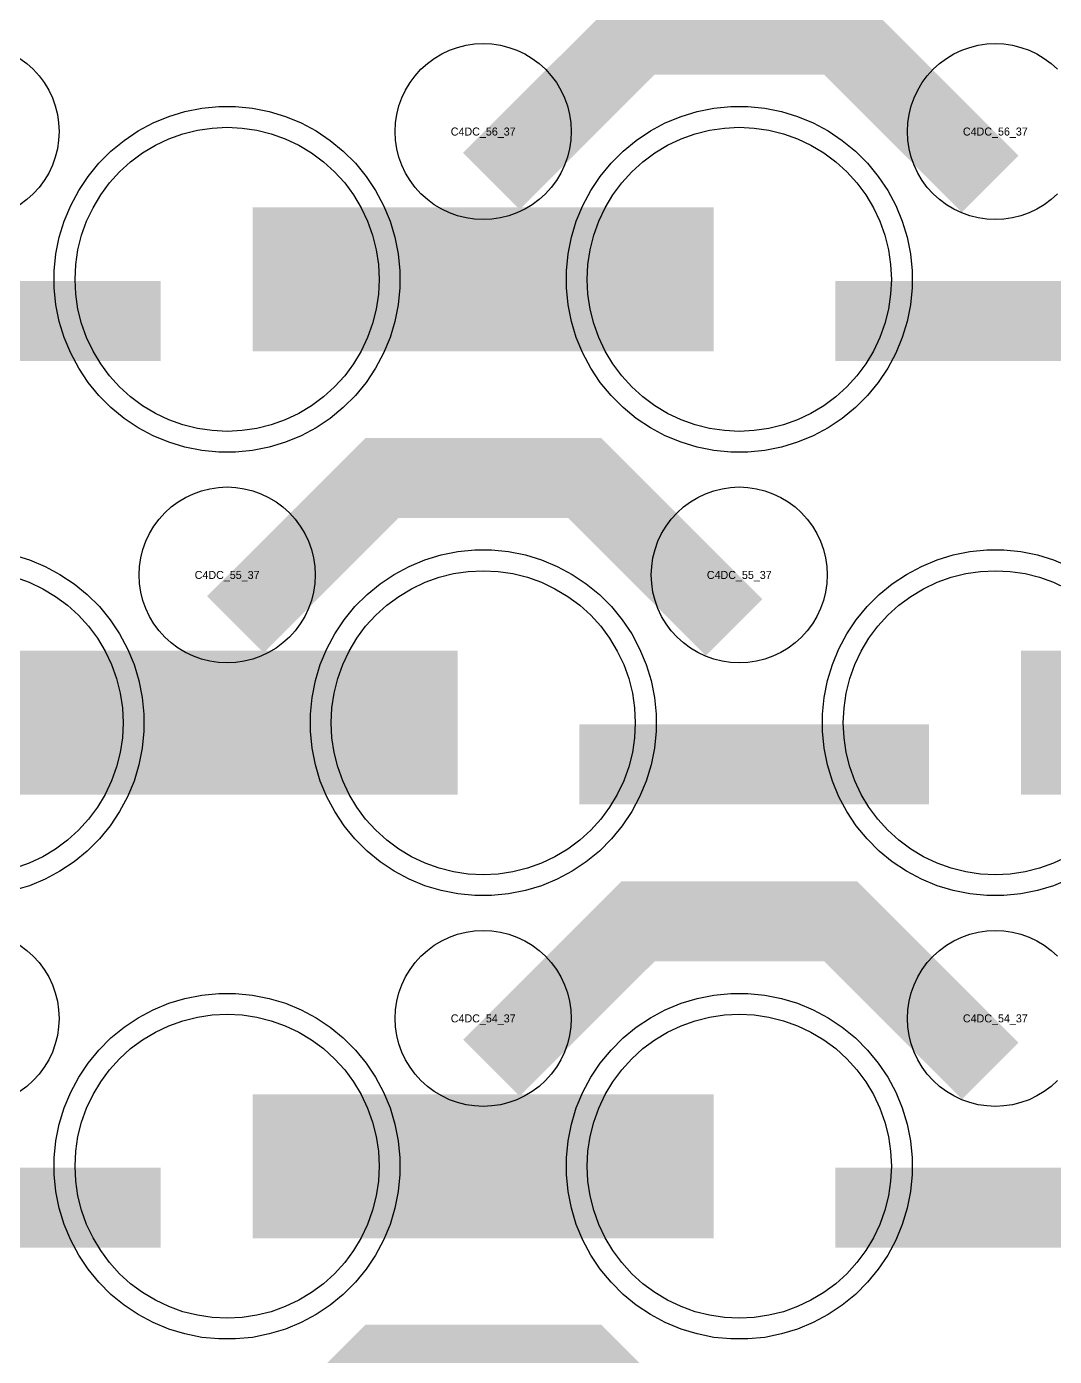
# Model space of a CAD drawing. Extents: x -11880 to 11880, y -14992 to 14992.
# Drawn here: x -222.6 to 98.5, y -7416.5 to -7001 of the extents above; entities that cross this region are included whole.
import ezdxf
from ezdxf.enums import TextEntityAlignment as Align

# ---------------------------------------------------------------- set-up
doc = ezdxf.new("R2010")
doc.units = 0
doc.header["$MEASUREMENT"] = 0
for name, color, linetype in [('GDS_775_DT_237', 138, 'CONTINUOUS'), ('RDL1_FS', 34, 'CONTINUOUS'), ('RDL_BS', 160, 'CONTINUOUS')]:
    doc.layers.add(name, color=color, linetype=linetype)

msp = doc.modelspace()

# ---------------------------------------------------------------- linework, layer by layer
at = {"layer": 'RDL1_FS'}
for points in [[(-160, -7127.484), (-164.657, -7127.255), (-169.268, -7126.571), (-173.791, -7125.439), (-178.181, -7123.867), (-182.395, -7121.875), (-186.395, -7119.477), (-190.14, -7116.699), (-193.594, -7113.569), (-196.724, -7110.115), (-199.502, -7106.37), (-201.9, -7102.37), (-203.892, -7098.156), (-205.464, -7093.766), (-206.596, -7089.243), (-207.28, -7084.632), (-207.509, -7079.975), (-207.28, -7075.318), (-206.596, -7070.707), (-205.464, -7066.184), (-203.892, -7061.794), (-201.9, -7057.58), (-199.502, -7053.58), (-196.724, -7049.835), (-193.594, -7046.381), (-190.14, -7043.251), (-186.395, -7040.473), (-182.395, -7038.075), (-178.181, -7036.083), (-173.791, -7034.511), (-169.268, -7033.379), (-164.657, -7032.695), (-160, -7032.466), (-155.343, -7032.695), (-150.732, -7033.379), (-146.209, -7034.511), (-141.819, -7036.083), (-137.605, -7038.075), (-133.605, -7040.473), (-129.86, -7043.251), (-126.406, -7046.381), (-123.276, -7049.835), (-120.498, -7053.58), (-118.1, -7057.58), (-116.108, -7061.794), (-114.536, -7066.184), (-113.404, -7070.707), (-112.72, -7075.318), (-112.491, -7079.975), (-112.72, -7084.632), (-113.404, -7089.243), (-114.536, -7093.766), (-116.108, -7098.156), (-118.1, -7102.37), (-120.498, -7106.37), (-123.276, -7110.115), (-126.406, -7113.569), (-129.86, -7116.699), (-133.605, -7119.477), (-137.605, -7121.875), (-141.819, -7123.867), (-146.209, -7125.439), (-150.732, -7126.571), (-155.343, -7127.255)], [(0, -7127.484), (-4.657, -7127.255), (-9.268, -7126.571), (-13.791, -7125.439), (-18.181, -7123.867), (-22.395, -7121.875), (-26.395, -7119.477), (-30.14, -7116.699), (-33.594, -7113.569), (-36.724, -7110.115), (-39.502, -7106.37), (-41.9, -7102.37), (-43.892, -7098.156), (-45.464, -7093.766), (-46.596, -7089.243), (-47.28, -7084.632), (-47.509, -7079.975), (-47.28, -7075.318), (-46.596, -7070.707), (-45.464, -7066.184), (-43.892, -7061.794), (-41.9, -7057.58), (-39.502, -7053.58), (-36.724, -7049.835), (-33.594, -7046.381), (-30.14, -7043.251), (-26.395, -7040.473), (-22.395, -7038.075), (-18.181, -7036.083), (-13.791, -7034.511), (-9.268, -7033.379), (-4.657, -7032.695), (0, -7032.466), (4.657, -7032.695), (9.268, -7033.379), (13.791, -7034.511), (18.181, -7036.083), (22.395, -7038.075), (26.395, -7040.473), (30.14, -7043.251), (33.594, -7046.381), (36.724, -7049.835), (39.502, -7053.58), (41.9, -7057.58), (43.892, -7061.794), (45.464, -7066.184), (46.596, -7070.707), (47.28, -7075.318), (47.509, -7079.975), (47.28, -7084.632), (46.596, -7089.243), (45.464, -7093.766), (43.892, -7098.156), (41.9, -7102.37), (39.502, -7106.37), (36.724, -7110.115), (33.594, -7113.569), (30.14, -7116.699), (26.395, -7119.477), (22.395, -7121.875), (18.181, -7123.867), (13.791, -7125.439), (9.268, -7126.571), (4.657, -7127.255)], [(-80, -7266.049), (-84.657, -7265.82), (-89.268, -7265.136), (-93.791, -7264.004), (-98.181, -7262.432), (-102.395, -7260.44), (-106.395, -7258.042), (-110.14, -7255.264), (-113.594, -7252.134), (-116.724, -7248.68), (-119.502, -7244.935), (-121.9, -7240.935), (-123.892, -7236.721), (-125.464, -7232.331), (-126.596, -7227.808), (-127.28, -7223.197), (-127.509, -7218.54), (-127.28, -7213.883), (-126.596, -7209.272), (-125.464, -7204.749), (-123.892, -7200.359), (-121.9, -7196.145), (-119.502, -7192.145), (-116.724, -7188.4), (-113.594, -7184.946), (-110.14, -7181.816), (-106.395, -7179.038), (-102.395, -7176.64), (-98.181, -7174.648), (-93.791, -7173.076), (-89.268, -7171.944), (-84.657, -7171.26), (-80, -7171.031), (-75.343, -7171.26), (-70.732, -7171.944), (-66.209, -7173.076), (-61.819, -7174.648), (-57.605, -7176.64), (-53.605, -7179.038), (-49.86, -7181.816), (-46.406, -7184.946), (-43.276, -7188.4), (-40.498, -7192.145), (-38.1, -7196.145), (-36.108, -7200.359), (-34.536, -7204.749), (-33.404, -7209.272), (-32.72, -7213.883), (-32.491, -7218.54), (-32.72, -7223.197), (-33.404, -7227.808), (-34.536, -7232.331), (-36.108, -7236.721), (-38.1, -7240.935), (-40.498, -7244.935), (-43.276, -7248.68), (-46.406, -7252.134), (-49.86, -7255.264), (-53.605, -7258.042), (-57.605, -7260.44), (-61.819, -7262.432), (-66.209, -7264.004), (-70.732, -7265.136), (-75.343, -7265.82)]]:
    msp.add_lwpolyline(points, close=True, dxfattribs=at)
for points in [[(-151.998, -7079.975, 45, 45, 0), (-79.998, -7079.975, 45, 45, 0)], [(-79.998, -7079.975, 45, 45, 0), (-7.998, -7079.975, 45, 45, 0)], [(-231.998, -7218.54, 45, 45, 0), (-159.998, -7218.54, 45, 45, 0)], [(-159.998, -7218.54, 45, 45, 0), (-87.998, -7218.54, 45, 45, 0)], [(88.002, -7218.54, 45, 45, 0), (160.002, -7218.54, 45, 45, 0)]]:
    msp.add_lwpolyline(points, format="xyseb", dxfattribs=at)
for points in [[(102.395, -7260.44), (98.181, -7262.432), (93.791, -7264.004), (89.268, -7265.136), (84.657, -7265.82), (80, -7266.049), (75.343, -7265.82), (70.732, -7265.136), (66.209, -7264.004), (61.819, -7262.432), (57.605, -7260.44), (53.605, -7258.042), (49.86, -7255.264), (46.406, -7252.134), (43.276, -7248.68), (40.498, -7244.935), (38.1, -7240.935), (36.108, -7236.721), (34.536, -7232.331), (33.404, -7227.808), (32.72, -7223.197), (32.491, -7218.54), (32.72, -7213.883), (33.404, -7209.272), (34.536, -7204.749), (36.108, -7200.359), (38.1, -7196.145), (40.498, -7192.145), (43.276, -7188.4), (46.406, -7184.946), (49.86, -7181.816), (53.605, -7179.038), (57.605, -7176.64), (61.819, -7174.648), (66.209, -7173.076), (70.732, -7171.944), (75.343, -7171.26), (80, -7171.031), (84.657, -7171.26), (89.268, -7171.944), (93.791, -7173.076), (98.181, -7174.648), (102.395, -7176.64)], [(-226.209, -7173.076), (-221.819, -7174.648), (-217.605, -7176.64), (-213.605, -7179.038), (-209.86, -7181.816), (-206.406, -7184.946), (-203.276, -7188.4), (-200.498, -7192.145), (-198.1, -7196.145), (-196.108, -7200.359), (-194.536, -7204.749), (-193.404, -7209.272), (-192.72, -7213.883), (-192.491, -7218.54), (-192.72, -7223.197), (-193.404, -7227.808), (-194.536, -7232.331), (-196.108, -7236.721), (-198.1, -7240.935), (-200.498, -7244.935), (-203.276, -7248.68), (-206.406, -7252.134), (-209.86, -7255.264), (-213.605, -7258.042), (-217.605, -7260.44), (-221.819, -7262.432), (-226.209, -7264.004)]]:
    msp.add_lwpolyline(points, dxfattribs=at)
at = {"layer": 'RDL1_FS', "color": 241, "true_color": 0xf7abae}
for points in [[(-160, -7404.614), (-164.657, -7404.385), (-169.268, -7403.701), (-173.791, -7402.569), (-178.181, -7400.997), (-182.395, -7399.005), (-186.395, -7396.607), (-190.14, -7393.829), (-193.594, -7390.699), (-196.724, -7387.245), (-199.502, -7383.5), (-201.9, -7379.5), (-203.892, -7375.286), (-205.464, -7370.896), (-206.596, -7366.373), (-207.28, -7361.762), (-207.509, -7357.105), (-207.28, -7352.448), (-206.596, -7347.837), (-205.464, -7343.314), (-203.892, -7338.924), (-201.9, -7334.71), (-199.502, -7330.71), (-196.724, -7326.965), (-193.594, -7323.511), (-190.14, -7320.381), (-186.395, -7317.603), (-182.395, -7315.205), (-178.181, -7313.213), (-173.791, -7311.641), (-169.268, -7310.509), (-164.657, -7309.825), (-160, -7309.596), (-155.343, -7309.825), (-150.732, -7310.509), (-146.209, -7311.641), (-141.819, -7313.213), (-137.605, -7315.205), (-133.605, -7317.603), (-129.86, -7320.381), (-126.406, -7323.511), (-123.276, -7326.965), (-120.498, -7330.71), (-118.1, -7334.71), (-116.108, -7338.924), (-114.536, -7343.314), (-113.404, -7347.837), (-112.72, -7352.448), (-112.491, -7357.105), (-112.72, -7361.762), (-113.404, -7366.373), (-114.536, -7370.896), (-116.108, -7375.286), (-118.1, -7379.5), (-120.498, -7383.5), (-123.276, -7387.245), (-126.406, -7390.699), (-129.86, -7393.829), (-133.605, -7396.607), (-137.605, -7399.005), (-141.819, -7400.997), (-146.209, -7402.569), (-150.732, -7403.701), (-155.343, -7404.385)], [(0, -7404.614), (-4.657, -7404.385), (-9.268, -7403.701), (-13.791, -7402.569), (-18.181, -7400.997), (-22.395, -7399.005), (-26.395, -7396.607), (-30.14, -7393.829), (-33.594, -7390.699), (-36.724, -7387.245), (-39.502, -7383.5), (-41.9, -7379.5), (-43.892, -7375.286), (-45.464, -7370.896), (-46.596, -7366.373), (-47.28, -7361.762), (-47.509, -7357.105), (-47.28, -7352.448), (-46.596, -7347.837), (-45.464, -7343.314), (-43.892, -7338.924), (-41.9, -7334.71), (-39.502, -7330.71), (-36.724, -7326.965), (-33.594, -7323.511), (-30.14, -7320.381), (-26.395, -7317.603), (-22.395, -7315.205), (-18.181, -7313.213), (-13.791, -7311.641), (-9.268, -7310.509), (-4.657, -7309.825), (0, -7309.596), (4.657, -7309.825), (9.268, -7310.509), (13.791, -7311.641), (18.181, -7313.213), (22.395, -7315.205), (26.395, -7317.603), (30.14, -7320.381), (33.594, -7323.511), (36.724, -7326.965), (39.502, -7330.71), (41.9, -7334.71), (43.892, -7338.924), (45.464, -7343.314), (46.596, -7347.837), (47.28, -7352.448), (47.509, -7357.105), (47.28, -7361.762), (46.596, -7366.373), (45.464, -7370.896), (43.892, -7375.286), (41.9, -7379.5), (39.502, -7383.5), (36.724, -7387.245), (33.594, -7390.699), (30.14, -7393.829), (26.395, -7396.607), (22.395, -7399.005), (18.181, -7400.997), (13.791, -7402.569), (9.268, -7403.701), (4.657, -7404.385)]]:
    msp.add_lwpolyline(points, close=True, dxfattribs=at)
for points in [[(-151.998, -7357.105, 45, 45, 0), (-79.998, -7357.105, 45, 45, 0)], [(-79.998, -7357.105, 45, 45, 0), (-7.998, -7357.105, 45, 45, 0)]]:
    msp.add_lwpolyline(points, format="xyseb", dxfattribs=at)
at = {"layer": 'RDL_BS'}
for points in [[(-77.438, -7049.289, 25, 25, 0), (-31.623, -7003.474, 25, 25, 0), (1.93, -7003.474, 25, 25, 0)], [(78.401, -7050.188, 25, 25, 0), (31.687, -7003.474, 25, 25, 0), (1.929, -7003.474, 25, 25, 0)], [(-289.984, -7092.988, 25, 25, 0), (-180.719, -7092.988, 25, 25, 0)], [(30.016, -7092.988, 25, 25, 0), (139.281, -7092.988, 25, 25, 0)], [(-157.438, -7187.854, 25, 25, 0), (-111.623, -7142.039, 25, 25, 0), (-78.07, -7142.039, 25, 25, 0)], [(-1.599, -7188.753, 25, 25, 0), (-48.313, -7142.039, 25, 25, 0), (-78.071, -7142.039, 25, 25, 0)], [(-49.984, -7231.553, 25, 25, 0), (59.281, -7231.553, 25, 25, 0)], [(-77.438, -7326.419, 25, 25, 0), (-31.623, -7280.604, 25, 25, 0), (1.93, -7280.604, 25, 25, 0)], [(78.401, -7327.318, 25, 25, 0), (31.687, -7280.604, 25, 25, 0), (1.929, -7280.604, 25, 25, 0)], [(-157.438, -7464.984, 25, 25, 0), (-111.623, -7419.169, 25, 25, 0), (-78.07, -7419.169, 25, 25, 0)], [(-1.599, -7465.883, 25, 25, 0), (-48.313, -7419.169, 25, 25, 0), (-78.071, -7419.169, 25, 25, 0)]]:
    msp.add_lwpolyline(points, format="xyseb", dxfattribs=at)
for points in [[(-80, -7061.281), (-82.693, -7061.149), (-85.365, -7060.753), (-87.984, -7060.096), (-90.519, -7059.189), (-92.956, -7058.037), (-95.28, -7056.644), (-97.443, -7055.041), (-99.442, -7053.229), (-101.254, -7051.23), (-102.857, -7049.067), (-104.25, -7046.743), (-105.402, -7044.306), (-106.309, -7041.771), (-106.966, -7039.152), (-107.362, -7036.48), (-107.494, -7033.787), (-107.362, -7031.094), (-106.966, -7028.422), (-106.309, -7025.803), (-105.402, -7023.268), (-104.25, -7020.831), (-102.857, -7018.507), (-101.254, -7016.344), (-99.442, -7014.345), (-97.443, -7012.533), (-95.28, -7010.93), (-92.956, -7009.537), (-90.519, -7008.385), (-87.984, -7007.478), (-85.365, -7006.821), (-82.693, -7006.425), (-80, -7006.293), (-77.307, -7006.425), (-74.635, -7006.821), (-72.016, -7007.478), (-69.481, -7008.385), (-67.044, -7009.537), (-64.72, -7010.93), (-62.557, -7012.533), (-60.558, -7014.345), (-58.746, -7016.344), (-57.143, -7018.507), (-55.75, -7020.831), (-54.598, -7023.268), (-53.691, -7025.803), (-53.034, -7028.422), (-52.638, -7031.094), (-52.506, -7033.787), (-52.638, -7036.48), (-53.034, -7039.152), (-53.691, -7041.771), (-54.598, -7044.306), (-55.75, -7046.743), (-57.143, -7049.067), (-58.746, -7051.23), (-60.558, -7053.229), (-62.557, -7055.041), (-64.72, -7056.644), (-67.044, -7058.037), (-69.481, -7059.189), (-72.016, -7060.096), (-74.635, -7060.753), (-77.307, -7061.149)], [(-162.644, -7133.975), (-167.938, -7133.458), (-173.165, -7132.412), (-178.205, -7130.881), (-183.115, -7128.85), (-187.777, -7126.358), (-192.191, -7123.411), (-196.292, -7120.049), (-200.074, -7116.267), (-203.436, -7112.166), (-206.383, -7107.752), (-208.875, -7103.09), (-210.906, -7098.18), (-212.437, -7093.14), (-213.483, -7087.913), (-214, -7082.619), (-214, -7077.331), (-213.483, -7072.037), (-212.437, -7066.81), (-210.906, -7061.77), (-208.875, -7056.86), (-206.383, -7052.198), (-203.436, -7047.784), (-200.074, -7043.683), (-196.292, -7039.901), (-192.191, -7036.539), (-187.777, -7033.592), (-183.115, -7031.1), (-178.205, -7029.069), (-173.165, -7027.538), (-167.938, -7026.492), (-162.644, -7025.975), (-157.356, -7025.975), (-152.062, -7026.492), (-146.835, -7027.538), (-141.795, -7029.069), (-136.885, -7031.1), (-132.223, -7033.592), (-127.809, -7036.539), (-123.708, -7039.901), (-119.926, -7043.683), (-116.564, -7047.784), (-113.617, -7052.198), (-111.125, -7056.86), (-109.094, -7061.77), (-107.563, -7066.81), (-106.517, -7072.037), (-106, -7077.331), (-106, -7082.619), (-106.517, -7087.913), (-107.563, -7093.14), (-109.094, -7098.18), (-111.125, -7103.09), (-113.617, -7107.752), (-116.564, -7112.166), (-119.926, -7116.267), (-123.708, -7120.049), (-127.809, -7123.411), (-132.223, -7126.358), (-136.885, -7128.85), (-141.795, -7130.881), (-146.835, -7132.412), (-152.062, -7133.458), (-157.356, -7133.975)], [(-2.644, -7133.975), (-7.938, -7133.458), (-13.165, -7132.412), (-18.205, -7130.881), (-23.115, -7128.85), (-27.777, -7126.358), (-32.191, -7123.411), (-36.292, -7120.049), (-40.074, -7116.267), (-43.436, -7112.166), (-46.383, -7107.752), (-48.875, -7103.09), (-50.906, -7098.18), (-52.437, -7093.14), (-53.483, -7087.913), (-54, -7082.619), (-54, -7077.331), (-53.483, -7072.037), (-52.437, -7066.81), (-50.906, -7061.77), (-48.875, -7056.86), (-46.383, -7052.198), (-43.436, -7047.784), (-40.074, -7043.683), (-36.292, -7039.901), (-32.191, -7036.539), (-27.777, -7033.592), (-23.115, -7031.1), (-18.205, -7029.069), (-13.165, -7027.538), (-7.938, -7026.492), (-2.644, -7025.975), (2.644, -7025.975), (7.938, -7026.492), (13.165, -7027.538), (18.205, -7029.069), (23.115, -7031.1), (27.777, -7033.592), (32.191, -7036.539), (36.292, -7039.901), (40.074, -7043.683), (43.436, -7047.784), (46.383, -7052.198), (48.875, -7056.86), (50.906, -7061.77), (52.437, -7066.81), (53.483, -7072.037), (54, -7077.331), (54, -7082.619), (53.483, -7087.913), (52.437, -7093.14), (50.906, -7098.18), (48.875, -7103.09), (46.383, -7107.752), (43.436, -7112.166), (40.074, -7116.267), (36.292, -7120.049), (32.191, -7123.411), (27.777, -7126.358), (23.115, -7128.85), (18.205, -7130.881), (13.165, -7132.412), (7.938, -7133.458), (2.644, -7133.975)], [(-160, -7199.846), (-162.693, -7199.714), (-165.365, -7199.318), (-167.984, -7198.661), (-170.519, -7197.754), (-172.956, -7196.602), (-175.28, -7195.209), (-177.443, -7193.606), (-179.442, -7191.794), (-181.254, -7189.795), (-182.857, -7187.632), (-184.25, -7185.308), (-185.402, -7182.871), (-186.309, -7180.336), (-186.966, -7177.717), (-187.362, -7175.045), (-187.494, -7172.352), (-187.362, -7169.659), (-186.966, -7166.987), (-186.309, -7164.368), (-185.402, -7161.833), (-184.25, -7159.396), (-182.857, -7157.072), (-181.254, -7154.909), (-179.442, -7152.91), (-177.443, -7151.098), (-175.28, -7149.495), (-172.956, -7148.102), (-170.519, -7146.95), (-167.984, -7146.043), (-165.365, -7145.386), (-162.693, -7144.99), (-160, -7144.858), (-157.307, -7144.99), (-154.635, -7145.386), (-152.016, -7146.043), (-149.481, -7146.95), (-147.044, -7148.102), (-144.72, -7149.495), (-142.557, -7151.098), (-140.558, -7152.91), (-138.746, -7154.909), (-137.143, -7157.072), (-135.75, -7159.396), (-134.598, -7161.833), (-133.691, -7164.368), (-133.034, -7166.987), (-132.638, -7169.659), (-132.506, -7172.352), (-132.638, -7175.045), (-133.034, -7177.717), (-133.691, -7180.336), (-134.598, -7182.871), (-135.75, -7185.308), (-137.143, -7187.632), (-138.746, -7189.795), (-140.558, -7191.794), (-142.557, -7193.606), (-144.72, -7195.209), (-147.044, -7196.602), (-149.481, -7197.754), (-152.016, -7198.661), (-154.635, -7199.318), (-157.307, -7199.714)], [(0, -7199.846), (-2.693, -7199.714), (-5.365, -7199.318), (-7.984, -7198.661), (-10.519, -7197.754), (-12.956, -7196.602), (-15.28, -7195.209), (-17.443, -7193.606), (-19.442, -7191.794), (-21.254, -7189.795), (-22.857, -7187.632), (-24.25, -7185.308), (-25.402, -7182.871), (-26.309, -7180.336), (-26.966, -7177.717), (-27.362, -7175.045), (-27.494, -7172.352), (-27.362, -7169.659), (-26.966, -7166.987), (-26.309, -7164.368), (-25.402, -7161.833), (-24.25, -7159.396), (-22.857, -7157.072), (-21.254, -7154.909), (-19.442, -7152.91), (-17.443, -7151.098), (-15.28, -7149.495), (-12.956, -7148.102), (-10.519, -7146.95), (-7.984, -7146.043), (-5.365, -7145.386), (-2.693, -7144.99), (0, -7144.858), (2.693, -7144.99), (5.365, -7145.386), (7.984, -7146.043), (10.519, -7146.95), (12.956, -7148.102), (15.28, -7149.495), (17.443, -7151.098), (19.442, -7152.91), (21.254, -7154.909), (22.857, -7157.072), (24.25, -7159.396), (25.402, -7161.833), (26.309, -7164.368), (26.966, -7166.987), (27.362, -7169.659), (27.494, -7172.352), (27.362, -7175.045), (26.966, -7177.717), (26.309, -7180.336), (25.402, -7182.871), (24.25, -7185.308), (22.857, -7187.632), (21.254, -7189.795), (19.442, -7191.794), (17.443, -7193.606), (15.28, -7195.209), (12.956, -7196.602), (10.519, -7197.754), (7.984, -7198.661), (5.365, -7199.318), (2.693, -7199.714)], [(-82.644, -7272.54), (-87.938, -7272.023), (-93.165, -7270.977), (-98.205, -7269.446), (-103.115, -7267.415), (-107.777, -7264.923), (-112.191, -7261.976), (-116.292, -7258.614), (-120.074, -7254.832), (-123.436, -7250.731), (-126.383, -7246.317), (-128.875, -7241.655), (-130.906, -7236.745), (-132.437, -7231.705), (-133.483, -7226.478), (-134, -7221.184), (-134, -7215.896), (-133.483, -7210.602), (-132.437, -7205.375), (-130.906, -7200.335), (-128.875, -7195.425), (-126.383, -7190.763), (-123.436, -7186.349), (-120.074, -7182.248), (-116.292, -7178.466), (-112.191, -7175.104), (-107.777, -7172.157), (-103.115, -7169.665), (-98.205, -7167.634), (-93.165, -7166.103), (-87.938, -7165.057), (-82.644, -7164.54), (-77.356, -7164.54), (-72.062, -7165.057), (-66.835, -7166.103), (-61.795, -7167.634), (-56.885, -7169.665), (-52.223, -7172.157), (-47.809, -7175.104), (-43.708, -7178.466), (-39.926, -7182.248), (-36.564, -7186.349), (-33.617, -7190.763), (-31.125, -7195.425), (-29.094, -7200.335), (-27.563, -7205.375), (-26.517, -7210.602), (-26, -7215.896), (-26, -7221.184), (-26.517, -7226.478), (-27.563, -7231.705), (-29.094, -7236.745), (-31.125, -7241.655), (-33.617, -7246.317), (-36.564, -7250.731), (-39.926, -7254.832), (-43.708, -7258.614), (-47.809, -7261.976), (-52.223, -7264.923), (-56.885, -7267.415), (-61.795, -7269.446), (-66.835, -7270.977), (-72.062, -7272.023), (-77.356, -7272.54)], [(-80, -7338.411), (-82.693, -7338.279), (-85.365, -7337.883), (-87.984, -7337.226), (-90.519, -7336.319), (-92.956, -7335.167), (-95.28, -7333.774), (-97.443, -7332.171), (-99.442, -7330.359), (-101.254, -7328.36), (-102.857, -7326.197), (-104.25, -7323.873), (-105.402, -7321.436), (-106.309, -7318.901), (-106.966, -7316.282), (-107.362, -7313.61), (-107.494, -7310.917), (-107.362, -7308.224), (-106.966, -7305.552), (-106.309, -7302.933), (-105.402, -7300.398), (-104.25, -7297.961), (-102.857, -7295.637), (-101.254, -7293.474), (-99.442, -7291.475), (-97.443, -7289.663), (-95.28, -7288.06), (-92.956, -7286.667), (-90.519, -7285.515), (-87.984, -7284.608), (-85.365, -7283.951), (-82.693, -7283.555), (-80, -7283.423), (-77.307, -7283.555), (-74.635, -7283.951), (-72.016, -7284.608), (-69.481, -7285.515), (-67.044, -7286.667), (-64.72, -7288.06), (-62.557, -7289.663), (-60.558, -7291.475), (-58.746, -7293.474), (-57.143, -7295.637), (-55.75, -7297.961), (-54.598, -7300.398), (-53.691, -7302.933), (-53.034, -7305.552), (-52.638, -7308.224), (-52.506, -7310.917), (-52.638, -7313.61), (-53.034, -7316.282), (-53.691, -7318.901), (-54.598, -7321.436), (-55.75, -7323.873), (-57.143, -7326.197), (-58.746, -7328.36), (-60.558, -7330.359), (-62.557, -7332.171), (-64.72, -7333.774), (-67.044, -7335.167), (-69.481, -7336.319), (-72.016, -7337.226), (-74.635, -7337.883), (-77.307, -7338.279)]]:
    msp.add_lwpolyline(points, close=True, dxfattribs=at)
for points in [[(99.442, -7053.229), (97.443, -7055.041), (95.28, -7056.644), (92.956, -7058.037), (90.519, -7059.189), (87.984, -7060.096), (85.365, -7060.753), (82.693, -7061.149), (80, -7061.281), (77.307, -7061.149), (74.635, -7060.753), (72.016, -7060.096), (69.481, -7059.189), (67.044, -7058.037), (64.72, -7056.644), (62.557, -7055.041), (60.558, -7053.229), (58.746, -7051.23), (57.143, -7049.067), (55.75, -7046.743), (54.598, -7044.306), (53.691, -7041.771), (53.034, -7039.152), (52.638, -7036.48), (52.506, -7033.787), (52.638, -7031.094), (53.034, -7028.422), (53.691, -7025.803), (54.598, -7023.268), (55.75, -7020.831), (57.143, -7018.507), (58.746, -7016.344), (60.558, -7014.345), (62.557, -7012.533), (64.72, -7010.93), (67.044, -7009.537), (69.481, -7008.385), (72.016, -7007.478), (74.635, -7006.821), (77.307, -7006.425), (80, -7006.293), (82.693, -7006.425), (85.365, -7006.821), (87.984, -7007.478), (90.519, -7008.385), (92.956, -7009.537), (95.28, -7010.93), (97.443, -7012.533), (99.442, -7014.345)], [(-224.72, -7010.93), (-222.557, -7012.533), (-220.558, -7014.345), (-218.746, -7016.344), (-217.143, -7018.507), (-215.75, -7020.831), (-214.598, -7023.268), (-213.691, -7025.803), (-213.034, -7028.422), (-212.638, -7031.094), (-212.506, -7033.787), (-212.638, -7036.48), (-213.034, -7039.152), (-213.691, -7041.771), (-214.598, -7044.306), (-215.75, -7046.743), (-217.143, -7049.067), (-218.746, -7051.23), (-220.558, -7053.229), (-222.557, -7055.041), (-224.72, -7056.644)], [(-226.835, -7166.103), (-221.795, -7167.634), (-216.885, -7169.665), (-212.223, -7172.157), (-207.809, -7175.104), (-203.708, -7178.466), (-199.926, -7182.248), (-196.564, -7186.349), (-193.617, -7190.763), (-191.125, -7195.425), (-189.094, -7200.335), (-187.563, -7205.375), (-186.517, -7210.602), (-186, -7215.896), (-186, -7221.184), (-186.517, -7226.478), (-187.563, -7231.705), (-189.094, -7236.745), (-191.125, -7241.655), (-193.617, -7246.317), (-196.564, -7250.731), (-199.926, -7254.832), (-203.708, -7258.614), (-207.809, -7261.976), (-212.223, -7264.923), (-216.885, -7267.415), (-221.795, -7269.446), (-226.835, -7270.977)], [(103.115, -7267.415), (98.205, -7269.446), (93.165, -7270.977), (87.938, -7272.023), (82.644, -7272.54), (77.356, -7272.54), (72.062, -7272.023), (66.835, -7270.977), (61.795, -7269.446), (56.885, -7267.415), (52.223, -7264.923), (47.809, -7261.976), (43.708, -7258.614), (39.926, -7254.832), (36.564, -7250.731), (33.617, -7246.317), (31.125, -7241.655), (29.094, -7236.745), (27.563, -7231.705), (26.517, -7226.478), (26, -7221.184), (26, -7215.896), (26.517, -7210.602), (27.563, -7205.375), (29.094, -7200.335), (31.125, -7195.425), (33.617, -7190.763), (36.564, -7186.349), (39.926, -7182.248), (43.708, -7178.466), (47.809, -7175.104), (52.223, -7172.157), (56.885, -7169.665), (61.795, -7167.634), (66.835, -7166.103), (72.062, -7165.057), (77.356, -7164.54), (82.644, -7164.54), (87.938, -7165.057), (93.165, -7166.103), (98.205, -7167.634), (103.115, -7169.665)], [(99.442, -7330.359), (97.443, -7332.171), (95.28, -7333.774), (92.956, -7335.167), (90.519, -7336.319), (87.984, -7337.226), (85.365, -7337.883), (82.693, -7338.279), (80, -7338.411), (77.307, -7338.279), (74.635, -7337.883), (72.016, -7337.226), (69.481, -7336.319), (67.044, -7335.167), (64.72, -7333.774), (62.557, -7332.171), (60.558, -7330.359), (58.746, -7328.36), (57.143, -7326.197), (55.75, -7323.873), (54.598, -7321.436), (53.691, -7318.901), (53.034, -7316.282), (52.638, -7313.61), (52.506, -7310.917), (52.638, -7308.224), (53.034, -7305.552), (53.691, -7302.933), (54.598, -7300.398), (55.75, -7297.961), (57.143, -7295.637), (58.746, -7293.474), (60.558, -7291.475), (62.557, -7289.663), (64.72, -7288.06), (67.044, -7286.667), (69.481, -7285.515), (72.016, -7284.608), (74.635, -7283.951), (77.307, -7283.555), (80, -7283.423), (82.693, -7283.555), (85.365, -7283.951), (87.984, -7284.608), (90.519, -7285.515), (92.956, -7286.667), (95.28, -7288.06), (97.443, -7289.663), (99.442, -7291.475)], [(-224.72, -7288.06), (-222.557, -7289.663), (-220.558, -7291.475), (-218.746, -7293.474), (-217.143, -7295.637), (-215.75, -7297.961), (-214.598, -7300.398), (-213.691, -7302.933), (-213.034, -7305.552), (-212.638, -7308.224), (-212.506, -7310.917), (-212.638, -7313.61), (-213.034, -7316.282), (-213.691, -7318.901), (-214.598, -7321.436), (-215.75, -7323.873), (-217.143, -7326.197), (-218.746, -7328.36), (-220.558, -7330.359), (-222.557, -7332.171), (-224.72, -7333.774)]]:
    msp.add_lwpolyline(points, dxfattribs=at)
at = {"layer": 'RDL_BS', "color": 241, "true_color": 0xf7abae}
for points in [[(-162.644, -7411.105), (-167.938, -7410.588), (-173.165, -7409.542), (-178.205, -7408.011), (-183.115, -7405.98), (-187.777, -7403.488), (-192.191, -7400.541), (-196.292, -7397.179), (-200.074, -7393.397), (-203.436, -7389.296), (-206.383, -7384.882), (-208.875, -7380.22), (-210.906, -7375.31), (-212.437, -7370.27), (-213.483, -7365.043), (-214, -7359.749), (-214, -7354.461), (-213.483, -7349.167), (-212.437, -7343.94), (-210.906, -7338.9), (-208.875, -7333.99), (-206.383, -7329.328), (-203.436, -7324.914), (-200.074, -7320.813), (-196.292, -7317.031), (-192.191, -7313.669), (-187.777, -7310.722), (-183.115, -7308.23), (-178.205, -7306.199), (-173.165, -7304.668), (-167.938, -7303.622), (-162.644, -7303.105), (-157.356, -7303.105), (-152.062, -7303.622), (-146.835, -7304.668), (-141.795, -7306.199), (-136.885, -7308.23), (-132.223, -7310.722), (-127.809, -7313.669), (-123.708, -7317.031), (-119.926, -7320.813), (-116.564, -7324.914), (-113.617, -7329.328), (-111.125, -7333.99), (-109.094, -7338.9), (-107.563, -7343.94), (-106.517, -7349.167), (-106, -7354.461), (-106, -7359.749), (-106.517, -7365.043), (-107.563, -7370.27), (-109.094, -7375.31), (-111.125, -7380.22), (-113.617, -7384.882), (-116.564, -7389.296), (-119.926, -7393.397), (-123.708, -7397.179), (-127.809, -7400.541), (-132.223, -7403.488), (-136.885, -7405.98), (-141.795, -7408.011), (-146.835, -7409.542), (-152.062, -7410.588), (-157.356, -7411.105)], [(-2.644, -7411.105), (-7.938, -7410.588), (-13.165, -7409.542), (-18.205, -7408.011), (-23.115, -7405.98), (-27.777, -7403.488), (-32.191, -7400.541), (-36.292, -7397.179), (-40.074, -7393.397), (-43.436, -7389.296), (-46.383, -7384.882), (-48.875, -7380.22), (-50.906, -7375.31), (-52.437, -7370.27), (-53.483, -7365.043), (-54, -7359.749), (-54, -7354.461), (-53.483, -7349.167), (-52.437, -7343.94), (-50.906, -7338.9), (-48.875, -7333.99), (-46.383, -7329.328), (-43.436, -7324.914), (-40.074, -7320.813), (-36.292, -7317.031), (-32.191, -7313.669), (-27.777, -7310.722), (-23.115, -7308.23), (-18.205, -7306.199), (-13.165, -7304.668), (-7.938, -7303.622), (-2.644, -7303.105), (2.644, -7303.105), (7.938, -7303.622), (13.165, -7304.668), (18.205, -7306.199), (23.115, -7308.23), (27.777, -7310.722), (32.191, -7313.669), (36.292, -7317.031), (40.074, -7320.813), (43.436, -7324.914), (46.383, -7329.328), (48.875, -7333.99), (50.906, -7338.9), (52.437, -7343.94), (53.483, -7349.167), (54, -7354.461), (54, -7359.749), (53.483, -7365.043), (52.437, -7370.27), (50.906, -7375.31), (48.875, -7380.22), (46.383, -7384.882), (43.436, -7389.296), (40.074, -7393.397), (36.292, -7397.179), (32.191, -7400.541), (27.777, -7403.488), (23.115, -7405.98), (18.205, -7408.011), (13.165, -7409.542), (7.938, -7410.588), (2.644, -7411.105)]]:
    msp.add_lwpolyline(points, close=True, dxfattribs=at)
for points in [[(-289.984, -7370.118, 25, 25, 0), (-180.719, -7370.118, 25, 25, 0)], [(30.016, -7370.118, 25, 25, 0), (139.281, -7370.118, 25, 25, 0)]]:
    msp.add_lwpolyline(points, format="xyseb", dxfattribs=at)

# ---------------------------------------------------------------- texts
at = {"layer": 'GDS_775_DT_237'}
for s, p in [('C4DC_56_37', (-80, -7033.787)), ('C4DC_56_37', (-80, -7033.787)), ('C4DC_56_37', (80, -7033.787)), ('C4DC_56_37', (80, -7033.787)), ('C4DC_55_37', (-160, -7172.352)), ('C4DC_55_37', (-160, -7172.352)), ('C4DC_55_37', (0, -7172.352)), ('C4DC_55_37', (0, -7172.352)), ('C4DC_54_37', (-80, -7310.917)), ('C4DC_54_37', (-80, -7310.917)), ('C4DC_54_37', (80, -7310.917)), ('C4DC_54_37', (80, -7310.917))]:
    msp.add_text(s, height=2.5, dxfattribs=at).set_placement(p, align=Align.MIDDLE_CENTER)

doc.saveas('drawing.dxf')
